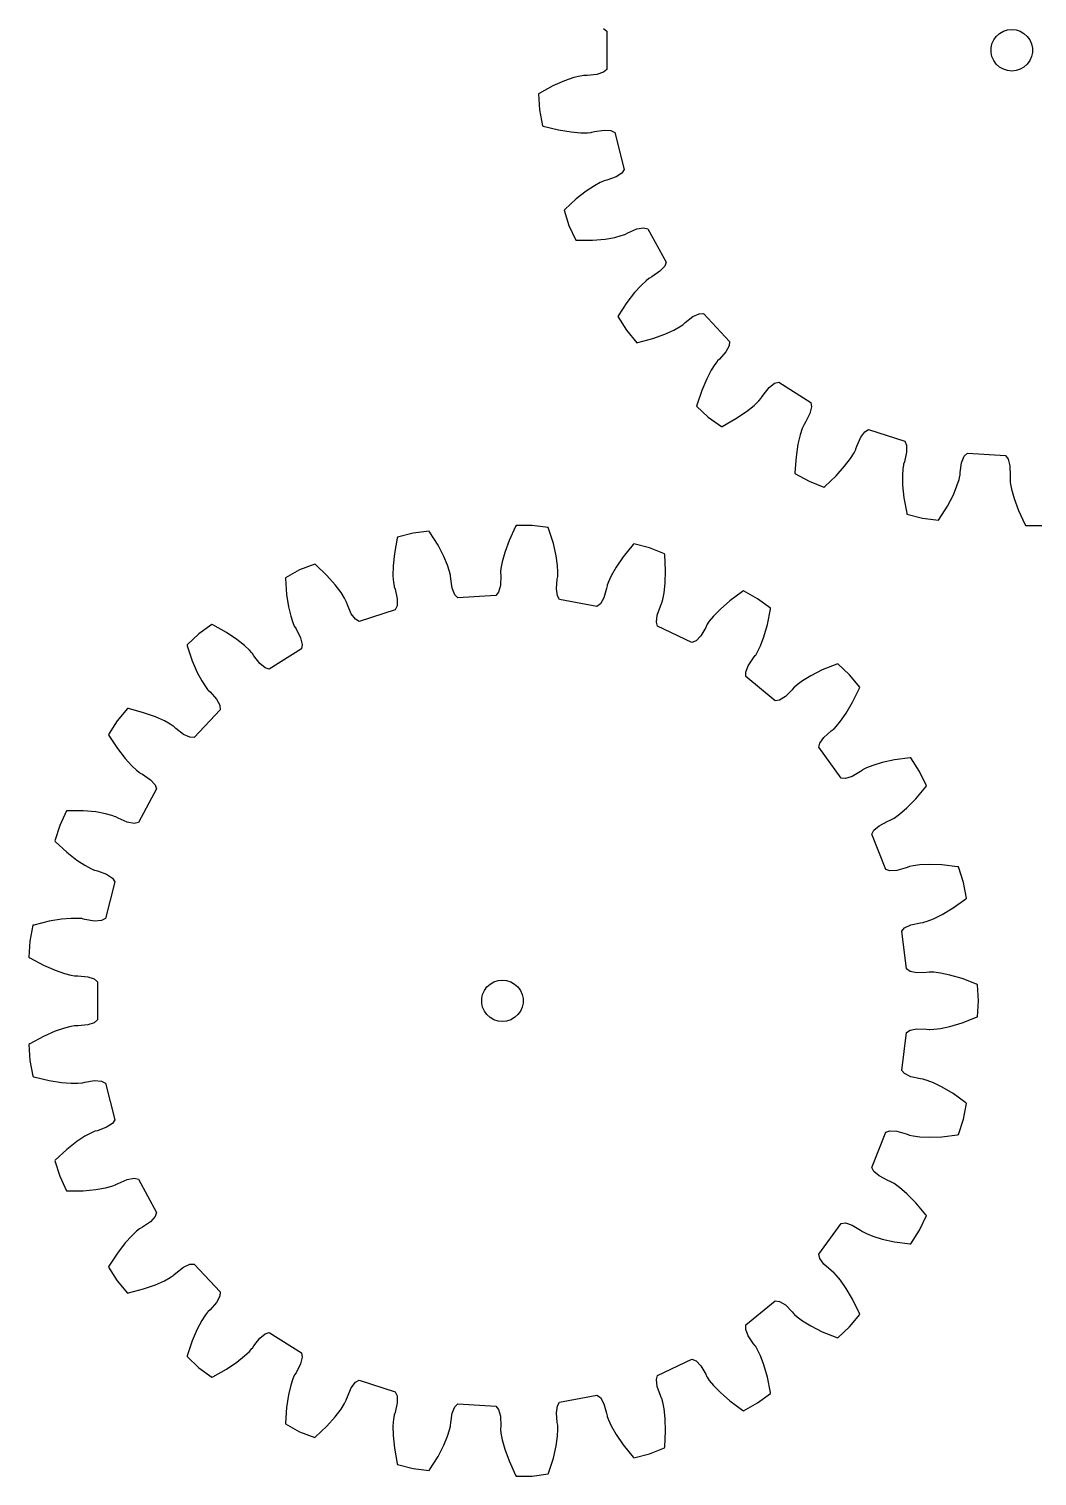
# Model space of a CAD drawing. Extents: x 0 to 142, y 0 to 206.
# Drawn here: x 0 to 72.8, y 0 to 104.5 of the extents above; entities that cross this region are included whole.
import ezdxf

# ---------------------------------------------------------------- set-up
doc = ezdxf.new("R2010")
doc.units = 0

msp = doc.modelspace()

# ---------------------------------------------------------------- linework, layer by layer
for p, q in [((41.49, 104.51), (41.72, 104.3)), ((41.72, 104.3), (41.72, 101.55)), ((69.53, 103.39), (69.66, 103.68)), ((69.66, 103.68), (69.84, 103.93)), ((69.84, 103.93), (70.08, 104.14)), ((70.08, 104.14), (70.35, 104.3)), ((70.35, 104.3), (70.65, 104.4)), ((70.65, 104.4), (70.96, 104.43)), ((70.96, 104.43), (71.27, 104.4)), ((71.27, 104.4), (71.57, 104.3)), ((71.57, 104.3), (71.84, 104.14)), ((71.84, 104.14), (72.07, 103.93)), ((72.07, 103.93), (72.26, 103.68)), ((72.26, 103.68), (72.38, 103.39)), ((69.47, 103.09), (69.53, 103.39)), ((69.47, 102.77), (69.47, 103.09)), ((69.53, 102.47), (69.47, 102.77)), ((69.66, 102.18), (69.53, 102.47)), ((72.38, 102.47), (72.26, 102.18)), ((72.38, 103.39), (72.45, 103.09)), ((72.45, 102.77), (72.38, 102.47)), ((72.45, 103.09), (72.45, 102.77)), ((41.49, 101.35), (41.01, 101.19)), ((41.72, 101.55), (41.49, 101.35)), ((69.84, 101.93), (69.66, 102.18)), ((70.08, 101.72), (69.84, 101.93)), ((70.35, 101.56), (70.08, 101.72)), ((70.65, 101.46), (70.35, 101.56)), ((70.96, 101.43), (70.65, 101.46)), ((71.27, 101.46), (70.96, 101.43)), ((71.57, 101.56), (71.27, 101.46)), ((71.84, 101.72), (71.57, 101.56)), ((72.07, 101.93), (71.84, 101.72)), ((72.26, 102.18), (72.07, 101.93)), ((37.83, 100.36), (36.84, 99.82)), ((38.67, 100.73), (37.83, 100.36)), ((39.33, 100.96), (38.67, 100.73)), ((39.8, 101.07), (39.33, 100.96)), ((40.07, 101.12), (39.8, 101.07)), ((40.12, 101.12), (40.07, 101.12)), ((40.31, 101.12), (40.12, 101.12)), ((41.01, 101.19), (40.31, 101.12)), ((36.84, 99.82), (36.78, 99.78)), ((36.78, 99.78), (36.85, 98.62)), ((36.85, 98.62), (37.07, 97.48)), ((37.07, 97.48), (37.13, 97.45)), ((37.13, 97.45), (38.23, 97.18)), ((38.23, 97.18), (39.14, 97.03)), ((40.82, 97.06), (41.52, 97.17)), ((41.52, 97.17), (42.02, 97.13)), ((39.14, 97.03), (39.84, 96.98)), ((39.84, 96.98), (40.32, 96.98)), ((40.32, 96.98), (40.59, 97)), ((40.59, 97), (40.64, 97.01)), ((40.64, 97.01), (40.82, 97.06)), ((42.02, 97.13), (42.3, 96.99)), ((42.3, 96.99), (42.98, 94.33)), ((42.81, 94.07), (42.39, 93.8)), ((42.98, 94.33), (42.81, 94.07)), ((40.82, 93.15), (40.23, 92.77)), ((41.24, 93.38), (40.82, 93.15)), ((41.49, 93.49), (41.24, 93.38)), ((41.54, 93.51), (41.49, 93.49)), ((41.72, 93.55), (41.54, 93.51)), ((42.39, 93.8), (41.72, 93.55)), ((39.51, 92.2), (38.68, 91.43)), ((40.23, 92.77), (39.51, 92.2)), ((38.68, 91.43), (38.63, 91.38)), ((38.63, 91.38), (38.99, 90.27)), ((38.99, 90.27), (39.49, 89.22)), ((43.23, 89.75), (43.88, 90.03)), ((43.88, 90.03), (44.37, 90.12)), ((44.37, 90.12), (44.68, 90.05)), ((44.68, 90.05), (46, 87.64)), ((39.49, 89.22), (39.56, 89.21)), ((39.56, 89.21), (40.69, 89.22)), ((40.69, 89.22), (41.61, 89.3)), ((41.61, 89.3), (42.3, 89.42)), ((42.3, 89.42), (42.76, 89.55)), ((42.76, 89.55), (43.01, 89.64)), ((43.01, 89.64), (43.06, 89.66)), ((43.06, 89.66), (43.23, 89.75)), ((45.56, 86.98), (44.97, 86.58)), ((45.9, 87.35), (45.56, 86.98)), ((46, 87.64), (45.9, 87.35)), ((44.2, 85.96), (43.73, 85.45)), ((44.55, 86.29), (44.2, 85.96)), ((44.76, 86.46), (44.55, 86.29)), ((44.8, 86.48), (44.76, 86.46)), ((44.97, 86.58), (44.8, 86.48)), ((43.17, 84.72), (42.55, 83.77)), ((43.73, 85.45), (43.17, 84.72)), ((42.55, 83.77), (42.52, 83.71)), ((42.52, 83.71), (43.15, 82.72)), ((47.38, 83.27), (47.94, 83.7)), ((47.94, 83.7), (48.39, 83.91)), ((48.39, 83.91), (48.71, 83.92)), ((48.71, 83.92), (50.59, 81.91)), ((43.15, 82.72), (43.89, 81.82)), ((45.92, 82.43), (46.55, 82.72)), ((46.55, 82.72), (46.98, 82.96)), ((46.98, 82.96), (47.2, 83.1)), ((47.2, 83.1), (47.24, 83.14)), ((47.24, 83.14), (47.38, 83.27)), ((43.89, 81.82), (43.96, 81.84)), ((43.96, 81.84), (45.05, 82.12)), ((45.05, 82.12), (45.92, 82.43)), ((50.56, 81.6), (50.32, 81.16)), ((50.59, 81.91), (50.56, 81.6)), ((49.68, 80.46), (49.52, 80.25)), ((49.71, 80.5), (49.68, 80.46)), ((49.86, 80.63), (49.71, 80.5)), ((50.32, 81.16), (49.86, 80.63)), ((49.26, 79.84), (48.93, 79.22)), ((49.52, 80.25), (49.26, 79.84)), ((48.57, 78.38), (48.21, 77.3)), ((48.93, 79.22), (48.57, 78.38)), ((53.01, 78.02), (53.44, 78.58)), ((53.44, 78.58), (53.83, 78.89)), ((53.83, 78.89), (54.13, 78.98)), ((54.13, 78.98), (56.45, 77.51)), ((52.35, 77.29), (52.7, 77.62)), ((52.7, 77.62), (52.87, 77.82)), ((52.87, 77.82), (52.9, 77.86)), ((52.9, 77.86), (53.01, 78.02)), ((56.45, 77.51), (56.5, 77.2)), ((48.21, 77.3), (48.2, 77.24)), ((48.2, 77.24), (49.05, 76.44)), ((49.05, 76.44), (49.99, 75.76)), ((50.05, 75.78), (51.04, 76.34)), ((51.04, 76.34), (51.8, 76.85)), ((51.8, 76.85), (52.35, 77.29)), ((56.38, 76.71), (56.07, 76.08)), ((56.5, 77.2), (56.38, 76.71)), ((49.99, 75.76), (50.05, 75.78)), ((55.83, 75.63), (55.68, 75.17)), ((55.94, 75.87), (55.83, 75.63)), ((55.96, 75.92), (55.94, 75.87)), ((56.07, 76.08), (55.96, 75.92)), ((60.05, 74.99), (60.35, 75.39)), ((60.35, 75.39), (60.62, 75.55)), ((60.62, 75.55), (63.23, 74.7)), ((55.52, 74.49), (55.38, 73.58)), ((55.68, 75.17), (55.52, 74.49)), ((59.71, 74.16), (59.77, 74.34)), ((59.77, 74.34), (60.05, 74.99)), ((63.23, 74.7), (63.36, 74.41)), ((63.36, 74.41), (63.36, 73.91)), ((55.38, 73.58), (55.3, 72.45)), ((58.89, 72.9), (59.31, 73.46)), ((59.31, 73.46), (59.57, 73.87)), ((59.57, 73.87), (59.69, 74.11)), ((59.69, 74.11), (59.71, 74.16)), ((63.21, 73.22), (63.15, 73.04)), ((63.36, 73.91), (63.21, 73.22)), ((67.23, 72.46), (67.34, 73.15)), ((67.34, 73.15), (67.53, 73.62)), ((67.53, 73.62), (67.75, 73.84)), ((67.75, 73.84), (70.5, 73.67)), ((70.5, 73.67), (70.69, 73.42)), ((70.69, 73.42), (70.81, 72.93)), ((55.3, 72.45), (55.3, 72.38)), ((55.3, 72.38), (56.32, 71.82)), ((57.46, 71.44), (58.28, 72.22)), ((58.28, 72.22), (58.89, 72.9)), ((63.1, 72.73), (63.06, 72.24)), ((63.06, 72.24), (63.07, 71.54)), ((63.14, 72.99), (63.1, 72.73)), ((63.15, 73.04), (63.14, 72.99)), ((67.15, 71.95), (67.21, 72.21)), ((67.21, 72.21), (67.22, 72.26)), ((67.22, 72.26), (67.23, 72.46)), ((70.81, 72.93), (70.84, 72.23)), ((70.84, 72.23), (70.83, 72.03)), ((56.32, 71.82), (57.4, 71.39)), ((57.4, 71.39), (57.46, 71.44)), ((63.07, 71.54), (63.16, 70.63)), ((66.74, 70.84), (67, 71.49)), ((67, 71.49), (67.15, 71.95)), ((70.83, 72.03), (70.83, 71.98)), ((70.83, 71.98), (70.85, 71.72)), ((70.85, 71.72), (70.94, 71.24)), ((70.94, 71.24), (71.13, 70.57)), ((63.16, 70.63), (63.37, 69.52)), ((65.71, 69.07), (66.32, 70.03)), ((66.32, 70.03), (66.74, 70.84)), ((71.13, 70.57), (71.44, 69.71)), ((63.37, 69.52), (63.39, 69.45)), ((63.39, 69.45), (64.52, 69.16)), ((64.52, 69.16), (65.67, 69.01)), ((65.67, 69.01), (65.71, 69.07)), ((71.44, 69.71), (71.92, 68.68)), ((27.74, 68.08), (26.61, 67.79)), ((28.89, 68.22), (27.74, 68.08)), ((28.93, 68.17), (28.89, 68.22)), ((29.54, 67.21), (28.93, 68.17)), ((35.14, 68.56), (34.66, 67.53)), ((35.17, 68.62), (35.14, 68.56)), ((36.34, 68.62), (35.17, 68.62)), ((37.49, 68.47), (36.34, 68.62)), ((37.52, 68.41), (37.49, 68.47)), ((37.86, 67.33), (37.52, 68.41)), ((71.92, 68.68), (71.95, 68.62)), ((71.95, 68.62), (73.12, 68.62)), ((26.59, 67.72), (26.39, 66.61)), ((26.61, 67.79), (26.59, 67.72)), ((29.96, 66.39), (29.54, 67.21)), ((34.66, 67.53), (34.35, 66.67)), ((38.07, 66.44), (37.86, 67.33)), ((43.63, 67.25), (42.91, 66.37)), ((43.67, 67.29), (43.63, 67.25)), ((44.8, 67), (43.67, 67.29)), ((45.89, 66.58), (44.8, 67)), ((20.63, 65.84), (19.54, 65.42)), ((20.68, 65.8), (20.63, 65.84)), ((26.39, 66.61), (26.3, 65.7)), ((30.22, 65.75), (29.96, 66.39)), ((34.16, 65.99), (34.08, 65.52)), ((34.35, 66.67), (34.16, 65.99)), ((38.17, 65.74), (38.07, 66.44)), ((42.91, 66.37), (42.39, 65.61)), ((45.9, 66.51), (45.89, 66.58)), ((45.96, 65.38), (45.9, 66.51)), ((19.54, 65.42), (18.52, 64.85)), ((18.52, 64.85), (18.52, 64.79)), ((18.52, 64.79), (18.6, 63.65)), ((21.5, 65.02), (20.68, 65.8)), ((22.11, 64.34), (21.5, 65.02)), ((26.3, 65.7), (26.28, 65)), ((26.28, 65), (26.32, 64.51)), ((30.37, 65.29), (30.22, 65.75)), ((30.43, 65.03), (30.37, 65.29)), ((30.44, 64.98), (30.43, 65.03)), ((30.45, 64.78), (30.44, 64.98)), ((30.56, 64.09), (30.45, 64.78)), ((34.06, 65.01), (34.04, 64.3)), ((34.08, 65.52), (34.05, 65.25)), ((34.05, 65.25), (34.05, 65.2)), ((34.05, 65.2), (34.06, 65.01)), ((38.14, 64.75), (38.18, 64.94)), ((38.19, 65.26), (38.17, 65.74)), ((38.18, 64.94), (38.19, 64.99)), ((38.19, 64.99), (38.19, 65.26)), ((42.04, 65), (41.84, 64.56)), ((42.39, 65.61), (42.04, 65)), ((45.94, 64.46), (45.96, 65.38)), ((22.53, 63.78), (22.11, 64.34)), ((22.79, 63.37), (22.53, 63.78)), ((26.32, 64.51), (26.36, 64.25)), ((26.36, 64.25), (26.37, 64.2)), ((26.37, 64.2), (26.43, 64.02)), ((26.43, 64.02), (26.58, 63.33)), ((30.75, 63.62), (30.56, 64.09)), ((33.91, 63.82), (33.72, 63.57)), ((34.04, 64.3), (33.91, 63.82)), ((38.08, 64.05), (38.14, 64.75)), ((38.15, 63.55), (38.08, 64.05)), ((41.7, 64.08), (41.5, 63.4)), ((41.74, 64.27), (41.7, 64.08)), ((41.75, 64.31), (41.74, 64.27)), ((41.84, 64.56), (41.75, 64.31)), ((45.76, 63.29), (45.86, 63.76)), ((45.86, 63.76), (45.94, 64.46)), ((51.52, 63.86), (50.61, 63.19)), ((51.58, 63.9), (51.52, 63.86)), ((52.6, 63.34), (51.58, 63.9)), ((18.6, 63.65), (18.74, 62.75)), ((18.74, 62.75), (18.9, 62.07)), ((22.91, 63.13), (22.79, 63.37)), ((22.93, 63.08), (22.91, 63.13)), ((22.99, 62.9), (22.93, 63.08)), ((23.27, 62.25), (22.99, 62.9)), ((26.58, 62.83), (26.45, 62.54)), ((26.58, 63.33), (26.58, 62.83)), ((30.97, 63.4), (30.75, 63.62)), ((33.72, 63.57), (30.97, 63.4)), ((38.31, 63.28), (38.15, 63.55)), ((41.01, 62.77), (38.31, 63.28)), ((41.26, 62.96), (41.01, 62.77)), ((41.5, 63.4), (41.26, 62.96)), ((45.35, 62.14), (45.59, 62.81)), ((45.59, 62.81), (45.67, 62.99)), ((45.67, 62.99), (45.69, 63.03)), ((45.69, 63.03), (45.76, 63.29)), ((50.61, 63.19), (49.92, 62.59)), ((53.54, 62.65), (52.6, 63.34)), ((18.9, 62.07), (19.05, 61.61)), ((23.57, 61.85), (23.27, 62.25)), ((23.84, 61.69), (23.57, 61.85)), ((26.45, 62.54), (23.84, 61.69)), ((45.3, 61.65), (45.35, 62.14)), ((45.38, 61.35), (45.3, 61.65)), ((49.12, 61.71), (48.97, 61.49)), ((49.43, 62.08), (49.12, 61.71)), ((49.92, 62.59), (49.43, 62.08)), ((53.32, 61.47), (53.54, 62.58)), ((53.54, 62.58), (53.54, 62.65)), ((12.27, 60.8), (11.42, 60)), ((13.21, 61.48), (12.27, 60.8)), ((13.27, 61.45), (13.21, 61.48)), ((14.26, 60.9), (13.27, 61.45)), ((15.02, 60.39), (14.26, 60.9)), ((19.05, 61.61), (19.16, 61.36)), ((19.16, 61.36), (19.18, 61.32)), ((19.18, 61.32), (19.29, 61.16)), ((19.29, 61.16), (19.6, 60.52)), ((47.87, 60.18), (45.38, 61.35)), ((48.5, 60.66), (48.16, 60.3)), ((48.87, 61.27), (48.5, 60.66)), ((48.95, 61.45), (48.87, 61.27)), ((48.97, 61.49), (48.95, 61.45)), ((53.06, 60.59), (53.32, 61.47)), ((11.42, 60), (11.43, 59.93)), ((11.43, 59.93), (11.79, 58.86)), ((15.57, 59.95), (15.02, 60.39)), ((15.92, 59.62), (15.57, 59.95)), ((16.1, 59.42), (15.92, 59.62)), ((19.68, 59.73), (17.35, 58.26)), ((19.6, 60.52), (19.72, 60.04)), ((19.72, 60.04), (19.68, 59.73)), ((48.16, 60.3), (47.87, 60.18)), ((52.61, 59.5), (52.82, 59.93)), ((52.82, 59.93), (53.06, 60.59)), ((11.79, 58.86), (12.15, 58.01)), ((16.13, 59.38), (16.1, 59.42)), ((16.23, 59.22), (16.13, 59.38)), ((16.67, 58.66), (16.23, 59.22)), ((17.05, 58.34), (16.67, 58.66)), ((51.93, 58.49), (52.32, 59.08)), ((52.32, 59.08), (52.44, 59.23)), ((52.44, 59.23), (52.47, 59.27)), ((52.47, 59.27), (52.61, 59.5)), ((58.33, 58.62), (57.27, 58.2)), ((58.39, 58.64), (58.33, 58.62)), ((59.24, 57.84), (58.39, 58.64)), ((12.15, 58.01), (12.48, 57.4)), ((17.35, 58.26), (17.05, 58.34)), ((51.75, 58.03), (51.93, 58.49)), ((51.75, 57.71), (51.75, 58.03)), ((53.87, 55.96), (51.75, 57.71)), ((56.45, 57.78), (55.86, 57.42)), ((57.27, 58.2), (56.45, 57.78)), ((59.98, 56.94), (59.24, 57.84)), ((12.48, 57.4), (12.74, 56.99)), ((12.74, 56.99), (12.9, 56.78)), ((12.9, 56.78), (12.94, 56.74)), ((12.94, 56.74), (13.08, 56.61)), ((13.08, 56.61), (13.54, 56.08)), ((55.11, 56.77), (54.61, 56.27)), ((55.23, 56.92), (55.11, 56.77)), ((55.27, 56.96), (55.23, 56.92)), ((55.47, 57.13), (55.27, 56.96)), ((55.86, 57.42), (55.47, 57.13)), ((59.47, 55.86), (59.96, 56.88)), ((59.96, 56.88), (59.98, 56.94)), ((7.11, 55.41), (6.37, 54.52)), ((7.18, 55.4), (7.11, 55.41)), ((8.27, 55.11), (7.18, 55.4)), ((13.54, 56.08), (13.78, 55.64)), ((13.78, 55.64), (13.81, 55.32)), ((54.18, 56.01), (53.87, 55.96)), ((54.61, 56.27), (54.18, 56.01)), ((59.01, 55.07), (59.47, 55.86)), ((6.37, 54.52), (5.74, 53.53)), ((9.14, 54.81), (8.27, 55.11)), ((9.78, 54.52), (9.14, 54.81)), ((10.2, 54.28), (9.78, 54.52)), ((13.81, 55.32), (11.93, 53.32)), ((58.29, 54.12), (58.6, 54.49)), ((58.6, 54.49), (59.01, 55.07)), ((5.74, 53.53), (5.78, 53.47)), ((5.78, 53.47), (6.39, 52.52)), ((10.42, 54.13), (10.2, 54.28)), ((10.46, 54.1), (10.42, 54.13)), ((10.6, 53.97), (10.46, 54.1)), ((11.16, 53.54), (10.6, 53.97)), ((11.61, 53.33), (11.16, 53.54)), ((11.93, 53.32), (11.61, 53.33)), ((57.09, 52.91), (57.38, 53.32)), ((57.38, 53.32), (57.91, 53.79)), ((57.91, 53.79), (58.07, 53.9)), ((58.07, 53.9), (58.11, 53.93)), ((58.11, 53.93), (58.29, 54.12)), ((6.39, 52.52), (6.95, 51.79)), ((57.02, 52.61), (57.09, 52.91)), ((58.64, 50.38), (57.02, 52.61)), ((6.95, 51.79), (7.42, 51.27)), ((7.42, 51.27), (7.77, 50.95)), ((60.92, 51.3), (60.48, 51.12)), ((61.59, 51.51), (60.92, 51.3)), ((62.49, 51.7), (61.59, 51.51)), ((63.61, 51.85), (62.49, 51.7)), ((63.68, 51.85), (63.61, 51.85)), ((64.3, 50.87), (63.68, 51.85)), ((7.77, 50.95), (7.98, 50.78)), ((7.98, 50.78), (8.02, 50.75)), ((8.02, 50.75), (8.2, 50.66)), ((8.2, 50.66), (8.78, 50.26)), ((8.78, 50.26), (9.12, 49.89)), ((58.95, 50.35), (58.64, 50.38)), ((59.43, 50.5), (58.95, 50.35)), ((60.04, 50.86), (59.43, 50.5)), ((60.19, 50.97), (60.04, 50.86)), ((60.24, 51), (60.19, 50.97)), ((60.48, 51.12), (60.24, 51)), ((64.8, 49.82), (64.3, 50.87)), ((9.22, 49.6), (7.9, 47.19)), ((9.12, 49.89), (9.22, 49.6)), ((64.03, 48.89), (64.76, 49.76)), ((64.76, 49.76), (64.8, 49.82)), ((62.86, 47.79), (63.39, 48.24)), ((63.39, 48.24), (64.03, 48.89)), ((2.71, 48.02), (2.22, 46.96)), ((2.78, 48.02), (2.71, 48.02)), ((3.91, 48.02), (2.78, 48.02)), ((4.83, 47.94), (3.91, 48.02)), ((5.52, 47.81), (4.83, 47.94)), ((5.98, 47.69), (5.52, 47.81)), ((6.24, 47.6), (5.98, 47.69)), ((6.28, 47.58), (6.24, 47.6)), ((6.45, 47.49), (6.28, 47.58)), ((7.1, 47.21), (6.45, 47.49)), ((7.59, 47.12), (7.1, 47.21)), ((7.9, 47.19), (7.59, 47.12)), ((61.38, 46.95), (62.01, 47.28)), ((62.01, 47.28), (62.19, 47.35)), ((62.19, 47.35), (62.23, 47.37)), ((62.23, 47.37), (62.46, 47.5)), ((62.46, 47.5), (62.86, 47.79)), ((2.22, 46.96), (1.86, 45.86)), ((60.85, 46.35), (61, 46.63)), ((61.87, 43.79), (60.85, 46.35)), ((61, 46.63), (61.38, 46.95)), ((1.86, 45.86), (1.9, 45.81)), ((1.9, 45.81), (2.73, 45.04)), ((2.73, 45.04), (3.46, 44.47)), ((3.46, 44.47), (4.04, 44.09)), ((4.04, 44.09), (4.47, 43.86)), ((63.34, 43.91), (62.66, 43.72)), ((63.52, 43.98), (63.34, 43.91)), ((63.57, 44), (63.52, 43.98)), ((63.83, 44.05), (63.57, 44)), ((64.31, 44.12), (63.83, 44.05)), ((65.01, 44.15), (64.31, 44.12)), ((65.92, 44.12), (65.01, 44.15)), ((67.05, 43.98), (65.92, 44.12)), ((67.12, 43.97), (67.05, 43.98)), ((67.48, 42.86), (67.12, 43.97)), ((4.47, 43.86), (4.71, 43.75)), ((4.71, 43.75), (4.76, 43.73)), ((4.76, 43.73), (4.95, 43.69)), ((4.95, 43.69), (5.61, 43.44)), ((6.21, 42.91), (5.52, 40.25)), ((5.61, 43.44), (6.03, 43.17)), ((6.03, 43.17), (6.21, 42.91)), ((62.16, 43.69), (61.87, 43.79)), ((62.66, 43.72), (62.16, 43.69)), ((67.7, 41.71), (67.48, 42.86)), ((65.94, 40.54), (66.72, 41.01)), ((66.72, 41.01), (67.64, 41.67)), ((67.64, 41.67), (67.7, 41.71)), ((0.29, 39.76), (0.07, 38.62)), ((0.36, 39.78), (0.29, 39.76)), ((1.46, 40.06), (0.36, 39.78)), ((2.36, 40.21), (1.46, 40.06)), ((3.06, 40.26), (2.36, 40.21)), ((3.54, 40.26), (3.06, 40.26)), ((3.81, 40.24), (3.54, 40.26)), ((3.86, 40.23), (3.81, 40.24)), ((4.04, 40.18), (3.86, 40.23)), ((4.74, 40.07), (4.04, 40.18)), ((5.24, 40.11), (4.74, 40.07)), ((5.52, 40.25), (5.24, 40.11)), ((63.22, 39.57), (63.67, 39.79)), ((63.67, 39.79), (64.36, 39.95)), ((64.36, 39.95), (64.55, 39.97)), ((64.55, 39.97), (64.6, 39.98)), ((64.6, 39.98), (64.86, 40.06)), ((64.86, 40.06), (65.31, 40.23)), ((65.31, 40.23), (65.94, 40.54)), ((63.01, 39.34), (63.22, 39.57)), ((63.36, 36.61), (63.01, 39.34)), ((0.07, 38.62), (0, 37.46)), ((0, 37.46), (0.06, 37.42)), ((0.06, 37.42), (1.05, 36.88)), ((1.05, 36.88), (1.89, 36.51)), ((63.62, 36.43), (63.36, 36.61)), ((1.89, 36.51), (2.56, 36.28)), ((2.56, 36.28), (3.03, 36.17)), ((3.03, 36.17), (3.29, 36.12)), ((3.29, 36.12), (3.34, 36.12)), ((3.34, 36.12), (3.53, 36.12)), ((3.53, 36.12), (4.24, 36.05)), ((4.24, 36.05), (4.71, 35.89)), ((4.71, 35.89), (4.95, 35.69)), ((4.95, 35.69), (4.95, 32.93)), ((33.06, 35.31), (33.3, 35.52)), ((33.3, 35.52), (33.57, 35.68)), ((33.57, 35.68), (33.87, 35.78)), ((33.87, 35.78), (34.18, 35.81)), ((34.18, 35.81), (34.49, 35.78)), ((34.49, 35.78), (34.79, 35.68)), ((34.79, 35.68), (35.06, 35.52)), ((35.06, 35.52), (35.29, 35.31)), ((64.11, 36.34), (63.62, 36.43)), ((64.81, 36.35), (64.11, 36.34)), ((65, 36.38), (64.81, 36.35)), ((65.05, 36.38), (65, 36.38)), ((65.32, 36.37), (65.05, 36.38)), ((65.8, 36.31), (65.32, 36.37)), ((66.49, 36.17), (65.8, 36.31)), ((67.37, 35.91), (66.49, 36.17)), ((68.42, 35.5), (67.37, 35.91)), ((32.69, 34.47), (32.75, 34.77)), ((32.75, 34.77), (32.88, 35.06)), ((32.88, 35.06), (33.06, 35.31)), ((35.29, 35.31), (35.48, 35.06)), ((35.48, 35.06), (35.61, 34.77)), ((35.61, 34.77), (35.67, 34.47)), ((68.48, 35.47), (68.42, 35.5)), ((68.56, 34.31), (68.48, 35.47)), ((32.69, 34.15), (32.69, 34.47)), ((32.75, 33.85), (32.69, 34.15)), ((32.88, 33.56), (32.75, 33.85)), ((33.06, 33.31), (32.88, 33.56)), ((35.48, 33.56), (35.29, 33.31)), ((35.61, 33.85), (35.48, 33.56)), ((35.67, 34.15), (35.61, 33.85)), ((35.67, 34.47), (35.67, 34.15)), ((68.48, 33.15), (68.56, 34.31)), ((3.03, 32.45), (2.56, 32.34)), ((3.29, 32.5), (3.03, 32.45)), ((3.34, 32.5), (3.29, 32.5)), ((3.53, 32.5), (3.34, 32.5)), ((4.24, 32.57), (3.53, 32.5)), ((4.71, 32.73), (4.24, 32.57)), ((4.95, 32.93), (4.71, 32.73)), ((33.3, 33.1), (33.06, 33.31)), ((33.57, 32.94), (33.3, 33.1)), ((33.87, 32.84), (33.57, 32.94)), ((34.18, 32.81), (33.87, 32.84)), ((34.49, 32.84), (34.18, 32.81)), ((34.79, 32.94), (34.49, 32.84)), ((35.06, 33.1), (34.79, 32.94)), ((35.29, 33.31), (35.06, 33.1)), ((65.8, 32.3), (66.49, 32.45)), ((66.49, 32.45), (67.37, 32.71)), ((67.37, 32.71), (68.42, 33.12)), ((68.42, 33.12), (68.48, 33.15)), ((1.05, 31.74), (0.06, 31.2)), ((1.89, 32.11), (1.05, 31.74)), ((2.56, 32.34), (1.89, 32.11)), ((63.01, 29.28), (63.36, 32.01)), ((63.36, 32.01), (63.62, 32.19)), ((63.62, 32.19), (64.11, 32.28)), ((64.11, 32.28), (64.81, 32.27)), ((64.81, 32.27), (65, 32.24)), ((65, 32.24), (65.05, 32.24)), ((65.05, 32.24), (65.32, 32.25)), ((65.32, 32.25), (65.8, 32.3)), ((0.06, 31.2), (0, 31.16)), ((0, 31.16), (0.07, 30)), ((0.07, 30), (0.29, 28.86)), ((63.22, 29.05), (63.01, 29.28)), ((0.29, 28.86), (0.36, 28.83)), ((0.36, 28.83), (1.46, 28.56)), ((1.46, 28.56), (2.36, 28.41)), ((2.36, 28.41), (3.06, 28.36)), ((3.06, 28.36), (3.54, 28.36)), ((3.54, 28.36), (3.81, 28.38)), ((3.81, 28.38), (3.86, 28.39)), ((3.86, 28.39), (4.04, 28.44)), ((4.04, 28.44), (4.74, 28.55)), ((4.74, 28.55), (5.24, 28.51)), ((5.24, 28.51), (5.52, 28.37)), ((5.52, 28.37), (6.21, 25.71)), ((63.67, 28.83), (63.22, 29.05)), ((64.36, 28.67), (63.67, 28.83)), ((64.55, 28.65), (64.36, 28.67)), ((64.6, 28.64), (64.55, 28.65)), ((64.86, 28.56), (64.6, 28.64)), ((65.31, 28.39), (64.86, 28.56)), ((65.94, 28.08), (65.31, 28.39)), ((66.72, 27.61), (65.94, 28.08)), ((67.64, 26.95), (66.72, 27.61)), ((67.48, 25.76), (67.7, 26.9)), ((67.7, 26.9), (67.64, 26.95)), ((5.61, 25.18), (4.95, 24.93)), ((6.03, 25.45), (5.61, 25.18)), ((6.21, 25.71), (6.03, 25.45)), ((67.12, 24.65), (67.48, 25.76)), ((3.46, 24.15), (2.73, 23.58)), ((4.04, 24.53), (3.46, 24.15)), ((4.47, 24.76), (4.04, 24.53)), ((4.71, 24.87), (4.47, 24.76)), ((4.76, 24.89), (4.71, 24.87)), ((4.95, 24.93), (4.76, 24.89)), ((60.85, 22.27), (61.87, 24.83)), ((61.87, 24.83), (62.16, 24.93)), ((62.16, 24.93), (62.66, 24.9)), ((62.66, 24.9), (63.34, 24.71)), ((63.34, 24.71), (63.52, 24.64)), ((63.52, 24.64), (63.57, 24.62)), ((63.57, 24.62), (63.83, 24.57)), ((63.83, 24.57), (64.31, 24.5)), ((64.31, 24.5), (65.01, 24.47)), ((65.01, 24.47), (65.92, 24.5)), ((65.92, 24.5), (67.05, 24.64)), ((67.05, 24.64), (67.12, 24.65)), ((2.73, 23.58), (1.9, 22.81)), ((1.9, 22.81), (1.86, 22.76)), ((1.86, 22.76), (2.22, 21.65)), ((61, 21.99), (60.85, 22.27)), ((61.38, 21.67), (61, 21.99)), ((2.22, 21.65), (2.71, 20.6)), ((5.52, 20.8), (5.98, 20.93)), ((5.98, 20.93), (6.24, 21.02)), ((6.24, 21.02), (6.28, 21.04)), ((6.28, 21.04), (6.45, 21.13)), ((6.45, 21.13), (7.1, 21.41)), ((7.1, 21.41), (7.59, 21.5)), ((7.59, 21.5), (7.9, 21.43)), ((7.9, 21.43), (9.22, 19.02)), ((62.01, 21.34), (61.38, 21.67)), ((62.19, 21.27), (62.01, 21.34)), ((62.23, 21.25), (62.19, 21.27)), ((62.46, 21.11), (62.23, 21.25)), ((62.86, 20.83), (62.46, 21.11)), ((2.71, 20.6), (2.78, 20.59)), ((2.78, 20.59), (3.91, 20.6)), ((3.91, 20.6), (4.83, 20.68)), ((4.83, 20.68), (5.52, 20.8)), ((63.39, 20.38), (62.86, 20.83)), ((64.03, 19.73), (63.39, 20.38)), ((9.22, 19.02), (9.12, 18.73)), ((64.76, 18.86), (64.03, 19.73)), ((64.8, 18.8), (64.76, 18.86)), ((7.98, 17.84), (7.77, 17.67)), ((8.02, 17.87), (7.98, 17.84)), ((8.2, 17.96), (8.02, 17.87)), ((8.78, 18.36), (8.2, 17.96)), ((9.12, 18.73), (8.78, 18.36)), ((57.02, 16.01), (58.64, 18.24)), ((58.64, 18.24), (58.95, 18.27)), ((58.95, 18.27), (59.43, 18.12)), ((59.43, 18.12), (60.04, 17.76)), ((60.04, 17.76), (60.19, 17.65)), ((64.3, 17.75), (64.8, 18.8)), ((6.95, 16.83), (6.39, 16.1)), ((7.42, 17.35), (6.95, 16.83)), ((7.77, 17.67), (7.42, 17.35)), ((60.19, 17.65), (60.24, 17.62)), ((60.24, 17.62), (60.48, 17.5)), ((60.48, 17.5), (60.92, 17.32)), ((60.92, 17.32), (61.59, 17.11)), ((61.59, 17.11), (62.49, 16.92)), ((62.49, 16.92), (63.61, 16.77)), ((63.61, 16.77), (63.68, 16.76)), ((63.68, 16.76), (64.3, 17.75)), ((6.39, 16.1), (5.78, 15.15)), ((57.09, 15.71), (57.02, 16.01)), ((57.38, 15.3), (57.09, 15.71)), ((5.78, 15.15), (5.74, 15.09)), ((5.74, 15.09), (6.37, 14.1)), ((10.46, 14.52), (10.6, 14.65)), ((10.6, 14.65), (11.16, 15.08)), ((11.16, 15.08), (11.61, 15.29)), ((11.61, 15.29), (11.93, 15.3)), ((11.93, 15.3), (13.81, 13.29)), ((57.91, 14.83), (57.38, 15.3)), ((58.07, 14.72), (57.91, 14.83)), ((58.11, 14.69), (58.07, 14.72)), ((58.29, 14.5), (58.11, 14.69)), ((6.37, 14.1), (7.11, 13.21)), ((8.27, 13.51), (9.14, 13.81)), ((9.14, 13.81), (9.78, 14.1)), ((9.78, 14.1), (10.2, 14.34)), ((10.2, 14.34), (10.42, 14.49)), ((10.42, 14.49), (10.46, 14.52)), ((58.6, 14.13), (58.29, 14.5)), ((59.01, 13.55), (58.6, 14.13)), ((7.11, 13.21), (7.18, 13.22)), ((7.18, 13.22), (8.27, 13.51)), ((13.54, 12.54), (13.08, 12.01)), ((13.78, 12.98), (13.54, 12.54)), ((13.81, 13.29), (13.78, 12.98)), ((51.75, 10.91), (53.87, 12.66)), ((53.87, 12.66), (54.18, 12.61)), ((54.18, 12.61), (54.61, 12.35)), ((59.47, 12.76), (59.01, 13.55)), ((59.96, 11.74), (59.47, 12.76)), ((12.74, 11.63), (12.48, 11.22)), ((12.9, 11.84), (12.74, 11.63)), ((12.94, 11.88), (12.9, 11.84)), ((13.08, 12.01), (12.94, 11.88)), ((54.61, 12.35), (55.11, 11.85)), ((55.11, 11.85), (55.23, 11.7)), ((55.23, 11.7), (55.27, 11.66)), ((55.27, 11.66), (55.47, 11.49)), ((59.24, 10.78), (59.98, 11.67)), ((59.98, 11.67), (59.96, 11.74)), ((12.15, 10.6), (11.79, 9.76)), ((12.48, 11.22), (12.15, 10.6)), ((51.75, 10.59), (51.75, 10.91)), ((51.93, 10.13), (51.75, 10.59)), ((55.47, 11.49), (55.86, 11.2)), ((55.86, 11.2), (56.45, 10.84)), ((56.45, 10.84), (57.27, 10.42)), ((58.39, 9.98), (59.24, 10.78)), ((11.79, 9.76), (11.43, 8.69)), ((16.13, 9.24), (16.23, 9.4)), ((16.23, 9.4), (16.67, 9.96)), ((16.67, 9.96), (17.05, 10.27)), ((17.05, 10.27), (17.35, 10.36)), ((17.35, 10.36), (19.68, 8.89)), ((52.32, 9.54), (51.93, 10.13)), ((52.44, 9.39), (52.32, 9.54)), ((57.27, 10.42), (58.33, 10)), ((58.33, 10), (58.39, 9.98)), ((11.43, 8.69), (11.42, 8.62)), ((11.42, 8.62), (12.27, 7.82)), ((15.02, 8.23), (15.57, 8.67)), ((15.57, 8.67), (15.92, 9)), ((15.92, 9), (16.1, 9.2)), ((16.1, 9.2), (16.13, 9.24)), ((19.72, 8.58), (19.6, 8.09)), ((19.68, 8.89), (19.72, 8.58)), ((45.38, 7.27), (47.87, 8.44)), ((47.87, 8.44), (48.16, 8.32)), ((52.47, 9.35), (52.44, 9.39)), ((52.61, 9.12), (52.47, 9.35)), ((52.82, 8.69), (52.61, 9.12)), ((53.06, 8.03), (52.82, 8.69)), ((12.27, 7.82), (13.21, 7.14)), ((13.27, 7.16), (14.26, 7.72)), ((14.26, 7.72), (15.02, 8.23)), ((19.29, 7.46), (19.18, 7.3)), ((19.6, 8.09), (19.29, 7.46)), ((48.16, 8.32), (48.5, 7.96)), ((48.5, 7.96), (48.87, 7.35)), ((48.87, 7.35), (48.95, 7.17)), ((53.32, 7.15), (53.06, 8.03)), ((13.21, 7.14), (13.27, 7.16)), ((18.9, 6.55), (18.74, 5.87)), ((19.05, 7.01), (18.9, 6.55)), ((19.16, 7.26), (19.05, 7.01)), ((19.18, 7.3), (19.16, 7.26)), ((22.99, 5.72), (23.27, 6.37)), ((23.27, 6.37), (23.57, 6.77)), ((23.57, 6.77), (23.84, 6.93)), ((23.84, 6.93), (26.45, 6.08)), ((45.3, 6.97), (45.38, 7.27)), ((45.35, 6.47), (45.3, 6.97)), ((45.59, 5.81), (45.35, 6.47)), ((48.95, 7.17), (48.97, 7.13)), ((48.97, 7.13), (49.12, 6.91)), ((49.12, 6.91), (49.43, 6.54)), ((49.43, 6.54), (49.92, 6.03)), ((53.54, 6.04), (53.32, 7.15)), ((18.74, 5.87), (18.6, 4.96)), ((22.53, 4.84), (22.79, 5.25)), ((22.79, 5.25), (22.91, 5.49)), ((22.91, 5.49), (22.93, 5.54)), ((22.93, 5.54), (22.99, 5.72)), ((26.58, 5.29), (26.43, 4.6)), ((26.45, 6.08), (26.58, 5.79)), ((26.58, 5.79), (26.58, 5.29)), ((38.15, 5.06), (38.31, 5.34)), ((38.31, 5.34), (41.01, 5.85)), ((41.01, 5.85), (41.26, 5.66)), ((41.26, 5.66), (41.5, 5.22)), ((45.67, 5.63), (45.59, 5.81)), ((45.69, 5.59), (45.67, 5.63)), ((45.76, 5.33), (45.69, 5.59)), ((45.86, 4.86), (45.76, 5.33)), ((49.92, 6.03), (50.61, 5.43)), ((50.61, 5.43), (51.52, 4.76)), ((51.58, 4.72), (52.6, 5.28)), ((52.6, 5.28), (53.54, 5.97)), ((53.54, 5.97), (53.54, 6.04)), ((18.6, 4.96), (18.52, 3.83)), ((21.5, 3.6), (22.11, 4.28)), ((22.11, 4.28), (22.53, 4.84)), ((26.36, 4.37), (26.32, 4.11)), ((26.37, 4.42), (26.36, 4.37)), ((26.43, 4.6), (26.37, 4.42)), ((30.45, 3.84), (30.56, 4.53)), ((30.56, 4.53), (30.75, 5)), ((30.75, 5), (30.97, 5.22)), ((30.97, 5.22), (33.72, 5.05)), ((33.72, 5.05), (33.91, 4.8)), ((33.91, 4.8), (34.04, 4.32)), ((34.04, 4.32), (34.06, 3.61)), ((38.08, 4.57), (38.15, 5.06)), ((38.14, 3.87), (38.08, 4.57)), ((41.5, 5.22), (41.7, 4.54)), ((41.7, 4.54), (41.74, 4.35)), ((41.74, 4.35), (41.75, 4.31)), ((41.75, 4.31), (41.84, 4.05)), ((45.94, 4.16), (45.86, 4.86)), ((51.52, 4.76), (51.58, 4.72)), ((18.52, 3.83), (18.52, 3.77)), ((18.52, 3.77), (19.54, 3.2)), ((19.54, 3.2), (20.63, 2.78)), ((20.68, 2.82), (21.5, 3.6)), ((26.32, 4.11), (26.28, 3.62)), ((26.28, 3.62), (26.3, 2.92)), ((30.22, 2.87), (30.37, 3.33)), ((30.37, 3.33), (30.43, 3.59)), ((30.43, 3.59), (30.44, 3.64)), ((30.44, 3.64), (30.45, 3.84)), ((34.06, 3.61), (34.05, 3.42)), ((34.05, 3.42), (34.05, 3.37)), ((34.05, 3.37), (34.08, 3.1)), ((38.18, 3.68), (38.14, 3.87)), ((38.17, 2.88), (38.19, 3.36)), ((38.19, 3.63), (38.18, 3.68)), ((38.19, 3.36), (38.19, 3.63)), ((41.84, 4.05), (42.04, 3.62)), ((42.04, 3.62), (42.39, 3.01)), ((45.9, 2.11), (45.96, 3.24)), ((45.96, 3.24), (45.94, 4.16)), ((20.63, 2.78), (20.68, 2.82)), ((26.3, 2.92), (26.39, 2.01)), ((29.54, 1.41), (29.96, 2.23)), ((29.96, 2.23), (30.22, 2.87)), ((34.08, 3.1), (34.16, 2.62)), ((34.16, 2.62), (34.35, 1.95)), ((37.86, 1.29), (38.07, 2.18)), ((38.07, 2.18), (38.17, 2.88)), ((42.39, 3.01), (42.91, 2.25)), ((42.91, 2.25), (43.63, 1.37)), ((45.89, 2.04), (45.9, 2.11)), ((26.39, 2.01), (26.59, 0.9)), ((28.93, 0.45), (29.54, 1.41)), ((34.35, 1.95), (34.66, 1.09)), ((34.66, 1.09), (35.14, 0.06)), ((37.52, 0.21), (37.86, 1.29)), ((43.63, 1.37), (43.67, 1.32)), ((43.67, 1.32), (44.8, 1.61)), ((44.8, 1.61), (45.89, 2.04)), ((26.59, 0.9), (26.61, 0.83)), ((26.61, 0.83), (27.74, 0.54)), ((27.74, 0.54), (28.89, 0.4)), ((28.89, 0.4), (28.93, 0.45)), ((35.14, 0.06), (35.17, 0)), ((35.17, 0), (36.34, 0)), ((36.34, 0), (37.49, 0.15)), ((37.49, 0.15), (37.52, 0.21))]:
    msp.add_line(p, q)

doc.saveas('drawing.dxf')
